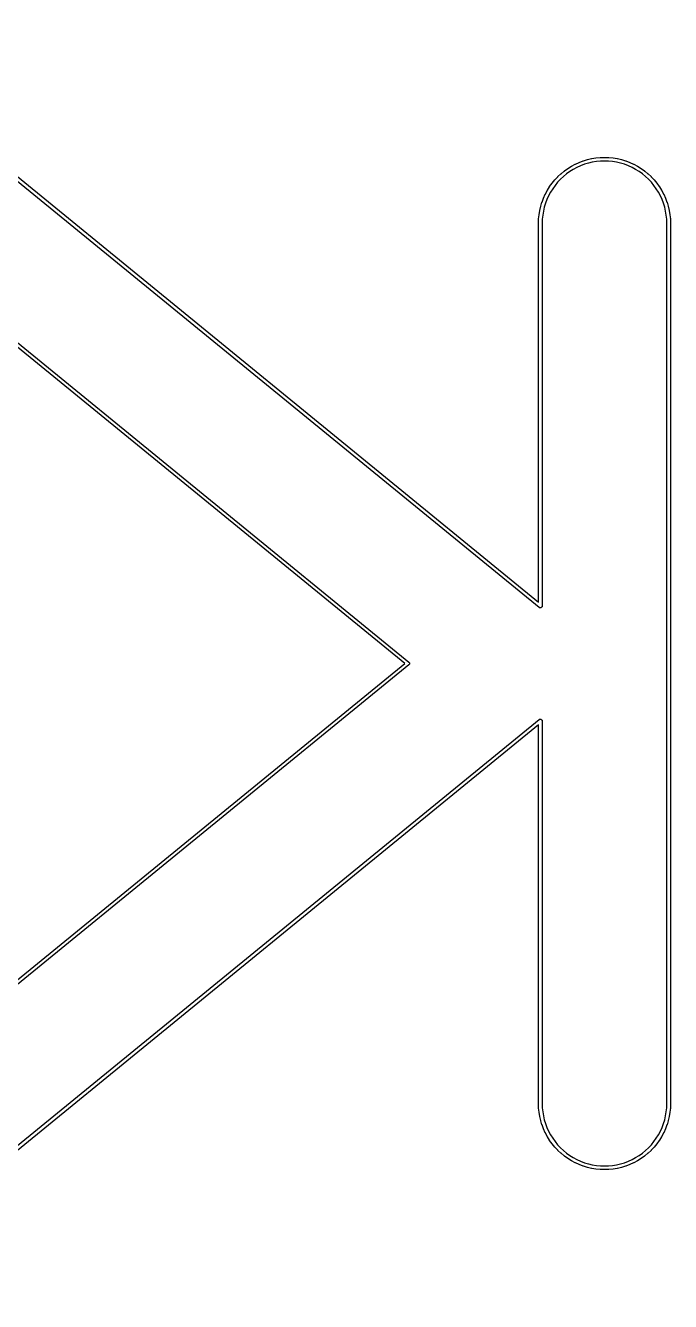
# Model space of a CAD drawing. Header units: inches. Extents: x 0.4 to 11.3, y -7.9 to -0.4.
# Drawn here: x 2.1221 to 2.2953, y -4.3641 to -4.0217 of the extents above; entities that cross this region are included whole.
import ezdxf

# ---------------------------------------------------------------- set-up
doc = ezdxf.new("R2010")
doc.units = ezdxf.units.IN
doc.header["$MEASUREMENT"] = 0
doc.layers.add('Translucent', color=161, linetype='CONTINUOUS', true_color=0x5994dc)

msp = doc.modelspace()

# ---------------------------------------------------------------- linework, layer by layer
at = {"layer": 'Translucent', "linetype": 'CONTINUOUS'}
for p, q in [((2.26002, -4.17789), (2.06964, -4.02248)), ((2.07026, -4.02171), (2.25984, -4.17647)), ((2.22395, -4.19291), (2.04785, -4.04916)), ((2.04848, -4.0484), (2.22504, -4.19253)), ((2.27299, -4.05769), (2.27409, -4.05743)), ((2.27409, -4.05743), (2.2741, -4.05743)), ((2.2741, -4.05743), (2.27412, -4.05742)), ((2.27412, -4.05742), (2.27523, -4.05724)), ((2.27523, -4.05724), (2.27525, -4.05724)), ((2.27525, -4.05724), (2.27526, -4.05724)), ((2.27526, -4.05724), (2.27638, -4.05713)), ((2.27638, -4.05713), (2.2764, -4.05713)), ((2.2764, -4.05713), (2.27642, -4.05712)), ((2.27642, -4.05712), (2.27754, -4.05709)), ((2.27754, -4.05709), (2.27756, -4.05709)), ((2.27756, -4.05709), (2.27758, -4.05709)), ((2.27758, -4.05709), (2.2787, -4.05712)), ((2.2787, -4.05712), (2.27872, -4.05713)), ((2.27872, -4.05713), (2.27873, -4.05713)), ((2.27873, -4.05713), (2.27986, -4.05724)), ((2.27986, -4.05724), (2.27987, -4.05724)), ((2.27987, -4.05724), (2.27989, -4.05724)), ((2.27989, -4.05724), (2.281, -4.05742)), ((2.281, -4.05742), (2.28101, -4.05743)), ((2.28101, -4.05743), (2.28103, -4.05743)), ((2.28103, -4.05743), (2.28213, -4.05769)), ((2.26589, -4.06147), (2.26676, -4.06076)), ((2.26676, -4.06076), (2.26678, -4.06075)), ((2.26678, -4.06075), (2.26679, -4.06074)), ((2.26679, -4.06074), (2.2677, -4.06008)), ((2.26826, -4.06089), (2.26737, -4.06153)), ((2.2677, -4.06008), (2.26772, -4.06007)), ((2.26772, -4.06007), (2.26773, -4.06006)), ((2.26773, -4.06006), (2.26869, -4.05947)), ((2.26919, -4.06031), (2.26826, -4.06089)), ((2.26869, -4.05947), (2.2687, -4.05946)), ((2.2687, -4.05946), (2.26871, -4.05945)), ((2.26871, -4.05945), (2.26971, -4.05892)), ((2.27016, -4.0598), (2.26919, -4.06031)), ((2.26971, -4.05892), (2.26972, -4.05892)), ((2.26972, -4.05892), (2.26974, -4.05891)), ((2.26974, -4.05891), (2.27076, -4.05844)), ((2.27116, -4.05934), (2.27016, -4.0598)), ((2.27076, -4.05844), (2.27078, -4.05844)), ((2.27078, -4.05844), (2.27079, -4.05843)), ((2.27079, -4.05843), (2.27185, -4.05803)), ((2.27218, -4.05896), (2.27116, -4.05934)), ((2.27185, -4.05803), (2.27187, -4.05803)), ((2.27187, -4.05803), (2.27188, -4.05802)), ((2.27188, -4.05802), (2.27296, -4.05769)), ((2.27323, -4.05864), (2.27218, -4.05896)), ((2.27296, -4.05769), (2.27297, -4.05769)), ((2.27297, -4.05769), (2.27299, -4.05769)), ((2.27429, -4.05839), (2.27323, -4.05864)), ((2.27537, -4.05821), (2.27429, -4.05839)), ((2.27646, -4.05811), (2.27537, -4.05821)), ((2.27756, -4.05807), (2.27646, -4.05811)), ((2.27865, -4.05811), (2.27756, -4.05807)), ((2.27974, -4.05821), (2.27865, -4.05811)), ((2.28082, -4.05839), (2.27974, -4.05821)), ((2.28189, -4.05864), (2.28082, -4.05839)), ((2.28294, -4.05896), (2.28189, -4.05864)), ((2.28213, -4.05769), (2.28214, -4.05769)), ((2.28214, -4.05769), (2.28216, -4.05769)), ((2.28216, -4.05769), (2.28324, -4.05802)), ((2.28396, -4.05934), (2.28294, -4.05896)), ((2.28324, -4.05802), (2.28325, -4.05803)), ((2.28325, -4.05803), (2.28327, -4.05803)), ((2.28327, -4.05803), (2.28432, -4.05843)), ((2.28496, -4.0598), (2.28396, -4.05934)), ((2.28432, -4.05843), (2.28434, -4.05844)), ((2.28434, -4.05844), (2.28435, -4.05844)), ((2.28435, -4.05844), (2.28538, -4.05891)), ((2.28592, -4.06031), (2.28496, -4.0598)), ((2.28538, -4.05891), (2.28539, -4.05892)), ((2.28539, -4.05892), (2.28541, -4.05892)), ((2.28541, -4.05892), (2.2864, -4.05945)), ((2.28685, -4.06089), (2.28592, -4.06031)), ((2.2864, -4.05945), (2.28642, -4.05946)), ((2.28642, -4.05946), (2.28643, -4.05947)), ((2.28643, -4.05947), (2.28739, -4.06006)), ((2.28774, -4.06153), (2.28685, -4.06089)), ((2.28739, -4.06006), (2.2874, -4.06007)), ((2.2874, -4.06007), (2.28742, -4.06008)), ((2.28742, -4.06008), (2.28833, -4.06074)), ((2.28833, -4.06074), (2.28834, -4.06075)), ((2.28834, -4.06075), (2.28836, -4.06076)), ((2.28836, -4.06076), (2.28923, -4.06147)), ((2.26284, -4.06495), (2.26349, -4.06403)), ((2.26349, -4.06403), (2.26351, -4.06402)), ((2.26351, -4.06401), (2.26423, -4.06313)), ((2.26351, -4.06402), (2.26351, -4.06401)), ((2.26423, -4.06313), (2.26424, -4.06312)), ((2.26424, -4.06312), (2.26425, -4.06311)), ((2.26425, -4.06311), (2.26502, -4.06229)), ((2.26498, -4.06377), (2.26428, -4.06462)), ((2.26573, -4.06297), (2.26498, -4.06377)), ((2.26502, -4.06229), (2.26503, -4.06228)), ((2.26503, -4.06228), (2.26504, -4.06226)), ((2.26504, -4.06226), (2.26587, -4.06149)), ((2.26653, -4.06222), (2.26573, -4.06297)), ((2.26587, -4.06149), (2.26588, -4.06149)), ((2.26588, -4.06149), (2.26589, -4.06147)), ((2.26737, -4.06153), (2.26653, -4.06222)), ((2.28859, -4.06222), (2.28774, -4.06153)), ((2.28939, -4.06297), (2.28859, -4.06222)), ((2.28923, -4.06147), (2.28924, -4.06149)), ((2.28924, -4.06149), (2.28925, -4.06149)), ((2.28925, -4.06149), (2.29007, -4.06226)), ((2.29014, -4.06377), (2.28939, -4.06297)), ((2.29007, -4.06226), (2.29008, -4.06228)), ((2.29008, -4.06228), (2.2901, -4.06229)), ((2.2901, -4.06229), (2.29087, -4.06311)), ((2.29083, -4.06462), (2.29014, -4.06377)), ((2.29087, -4.06311), (2.29088, -4.06312)), ((2.29088, -4.06312), (2.29089, -4.06313)), ((2.29089, -4.06313), (2.2916, -4.06401)), ((2.2916, -4.06401), (2.29161, -4.06402)), ((2.29161, -4.06402), (2.29162, -4.06403)), ((2.29162, -4.06403), (2.29228, -4.06495)), ((2.2612, -4.06801), (2.26166, -4.06698)), ((2.26166, -4.06698), (2.26167, -4.06697)), ((2.26167, -4.06697), (2.26168, -4.06695)), ((2.26168, -4.06695), (2.26221, -4.06596)), ((2.26255, -4.0674), (2.2621, -4.0684)), ((2.26221, -4.06596), (2.26222, -4.06595)), ((2.26222, -4.06593), (2.26282, -4.06497)), ((2.26222, -4.06595), (2.26222, -4.06593)), ((2.26307, -4.06644), (2.26255, -4.0674)), ((2.26282, -4.06497), (2.26283, -4.06496)), ((2.26283, -4.06496), (2.26284, -4.06495)), ((2.26365, -4.06551), (2.26307, -4.06644)), ((2.26428, -4.06462), (2.26365, -4.06551)), ((2.29147, -4.06551), (2.29083, -4.06462)), ((2.29205, -4.06644), (2.29147, -4.06551)), ((2.29257, -4.0674), (2.29205, -4.06644)), ((2.29228, -4.06495), (2.29229, -4.06496)), ((2.29229, -4.06496), (2.2923, -4.06497)), ((2.2923, -4.06497), (2.29289, -4.06593)), ((2.29302, -4.0684), (2.29257, -4.0674)), ((2.29289, -4.06593), (2.2929, -4.06595)), ((2.2929, -4.06595), (2.29291, -4.06596)), ((2.29291, -4.06596), (2.29344, -4.06695)), ((2.29344, -4.06695), (2.29345, -4.06697)), ((2.29345, -4.06697), (2.29346, -4.06698)), ((2.29346, -4.06698), (2.29392, -4.06801)), ((2.26019, -4.07133), (2.26044, -4.07023)), ((2.26044, -4.07023), (2.26045, -4.07022)), ((2.26045, -4.0702), (2.26078, -4.06912)), ((2.26045, -4.07022), (2.26045, -4.0702)), ((2.26078, -4.06912), (2.26079, -4.06911)), ((2.26079, -4.06909), (2.26119, -4.06804)), ((2.26079, -4.06911), (2.26079, -4.06909)), ((2.2614, -4.07047), (2.26115, -4.07154)), ((2.26119, -4.06802), (2.2612, -4.06801)), ((2.26119, -4.06804), (2.26119, -4.06802)), ((2.26171, -4.06942), (2.2614, -4.07047)), ((2.2621, -4.0684), (2.26171, -4.06942)), ((2.2934, -4.06942), (2.29302, -4.0684)), ((2.29372, -4.07047), (2.2934, -4.06942)), ((2.29397, -4.07154), (2.29372, -4.07047)), ((2.29392, -4.06801), (2.29392, -4.06802)), ((2.29392, -4.06802), (2.29393, -4.06804)), ((2.29393, -4.06804), (2.29433, -4.06909)), ((2.29433, -4.06909), (2.29433, -4.06911)), ((2.29433, -4.06911), (2.29434, -4.06912)), ((2.29434, -4.06912), (2.29467, -4.0702)), ((2.29467, -4.0702), (2.29467, -4.07022)), ((2.29467, -4.07022), (2.29468, -4.07023)), ((2.29468, -4.07023), (2.29493, -4.07133)), ((2.25984, -4.07479), (2.25988, -4.07366)), ((2.25988, -4.07363), (2.25999, -4.07251)), ((2.25988, -4.07364), (2.25988, -4.07363)), ((2.25988, -4.07366), (2.25988, -4.07364)), ((2.25999, -4.07251), (2.26, -4.07249)), ((2.26, -4.07247), (2.26018, -4.07136)), ((2.26, -4.07249), (2.26, -4.07247)), ((2.26018, -4.07136), (2.26019, -4.07135)), ((2.26019, -4.07135), (2.26019, -4.07133)), ((2.26086, -4.07371), (2.26083, -4.07481)), ((2.26097, -4.07262), (2.26086, -4.07371)), ((2.26115, -4.07154), (2.26097, -4.07262)), ((2.29415, -4.07262), (2.29397, -4.07154)), ((2.29426, -4.07371), (2.29415, -4.07262)), ((2.29429, -4.07481), (2.29426, -4.07371)), ((2.29493, -4.07133), (2.29493, -4.07135)), ((2.29493, -4.07135), (2.29494, -4.07136)), ((2.29494, -4.07136), (2.29512, -4.07247)), ((2.29512, -4.07247), (2.29512, -4.07249)), ((2.29512, -4.07249), (2.29513, -4.07251)), ((2.29513, -4.07251), (2.29524, -4.07363)), ((2.29524, -4.07363), (2.29523, -4.07364)), ((2.29523, -4.07364), (2.29524, -4.07366)), ((2.29524, -4.07366), (2.29528, -4.07479)), ((2.25984, -4.0748), (2.25984, -4.07479)), ((2.25984, -4.17647), (2.25984, -4.0748)), ((2.25984, -4.0748), (2.25984, -4.0748)), ((2.26083, -4.07481), (2.26083, -4.17751)), ((2.29429, -4.31102), (2.29429, -4.07481)), ((2.29528, -4.07479), (2.29527, -4.0748)), ((2.29527, -4.0748), (2.29528, -4.0748)), ((2.29528, -4.0748), (2.29528, -4.31102)), ((2.26013, -4.17795), (2.26002, -4.17789)), ((2.26015, -4.17796), (2.26013, -4.17795)), ((2.26016, -4.17796), (2.26015, -4.17796)), ((2.26019, -4.17798), (2.26016, -4.17796)), ((2.26036, -4.17796), (2.26019, -4.17798)), ((2.26052, -4.17796), (2.26036, -4.17796)), ((2.26054, -4.17794), (2.26052, -4.17796)), ((2.26057, -4.17794), (2.26054, -4.17794)), ((2.26067, -4.17781), (2.26057, -4.17794)), ((2.26079, -4.1777), (2.26067, -4.17781)), ((2.2608, -4.17766), (2.26079, -4.1777)), ((2.26083, -4.17751), (2.2608, -4.17763)), ((2.2608, -4.17763), (2.26081, -4.17765)), ((2.26081, -4.17765), (2.2608, -4.17766)), ((2.04785, -4.33667), (2.22395, -4.19291)), ((2.22504, -4.19329), (2.04848, -4.33743)), ((2.22504, -4.19253), (2.22516, -4.19268)), ((2.22516, -4.19315), (2.22504, -4.19329)), ((2.22516, -4.19268), (2.22517, -4.19273)), ((2.22517, -4.19309), (2.22516, -4.19315)), ((2.22517, -4.19273), (2.2252, -4.19277)), ((2.2252, -4.19306), (2.22517, -4.19309)), ((2.2252, -4.19277), (2.22519, -4.19291)), ((2.22519, -4.19291), (2.2252, -4.19306)), ((2.06964, -4.36335), (2.26002, -4.20794)), ((2.26002, -4.20794), (2.26013, -4.20788)), ((2.26013, -4.20788), (2.26015, -4.20786)), ((2.26015, -4.20786), (2.26016, -4.20786)), ((2.26016, -4.20786), (2.26019, -4.20785)), ((2.26019, -4.20785), (2.26036, -4.20786)), ((2.26036, -4.20786), (2.26052, -4.20786)), ((2.26052, -4.20786), (2.26054, -4.20788)), ((2.26054, -4.20788), (2.26057, -4.20789)), ((2.26057, -4.20789), (2.26067, -4.20801)), ((2.26067, -4.20801), (2.26079, -4.20813)), ((2.26079, -4.20813), (2.2608, -4.20817)), ((2.2608, -4.20817), (2.26081, -4.20818)), ((2.26081, -4.20818), (2.2608, -4.2082)), ((2.2608, -4.2082), (2.26083, -4.20832)), ((2.25984, -4.20936), (2.07026, -4.36412)), ((2.25984, -4.31102), (2.25984, -4.20936)), ((2.26083, -4.20832), (2.26083, -4.31102)), ((2.25984, -4.31103), (2.25984, -4.31102)), ((2.25984, -4.31104), (2.25984, -4.31103)), ((2.25988, -4.31217), (2.25984, -4.31104)), ((2.25988, -4.31218), (2.25988, -4.31217)), ((2.25988, -4.3122), (2.25988, -4.31218)), ((2.25999, -4.31332), (2.25988, -4.3122)), ((2.26, -4.31334), (2.25999, -4.31332)), ((2.26, -4.31335), (2.26, -4.31334)), ((2.26018, -4.31446), (2.26, -4.31335)), ((2.26083, -4.31102), (2.26086, -4.31212)), ((2.26086, -4.31212), (2.26097, -4.31321)), ((2.26097, -4.31321), (2.26115, -4.31429)), ((2.26115, -4.31429), (2.2614, -4.31535)), ((2.29372, -4.31535), (2.29397, -4.31429)), ((2.29397, -4.31429), (2.29415, -4.31321)), ((2.29415, -4.31321), (2.29426, -4.31212)), ((2.29426, -4.31212), (2.29429, -4.31102)), ((2.29512, -4.31335), (2.29494, -4.31446)), ((2.29513, -4.31332), (2.29512, -4.31334)), ((2.29512, -4.31334), (2.29512, -4.31335)), ((2.29524, -4.3122), (2.29513, -4.31332)), ((2.29524, -4.31217), (2.29523, -4.31218)), ((2.29523, -4.31218), (2.29524, -4.3122)), ((2.29528, -4.31104), (2.29524, -4.31217)), ((2.29528, -4.31102), (2.29527, -4.31103)), ((2.29527, -4.31103), (2.29528, -4.31104)), ((2.26019, -4.31448), (2.26018, -4.31446)), ((2.26019, -4.3145), (2.26019, -4.31448)), ((2.26044, -4.31559), (2.26019, -4.3145)), ((2.26045, -4.31561), (2.26044, -4.31559)), ((2.26045, -4.31562), (2.26045, -4.31561)), ((2.26078, -4.3167), (2.26045, -4.31562)), ((2.26079, -4.31672), (2.26078, -4.3167)), ((2.26079, -4.31673), (2.26079, -4.31672)), ((2.26119, -4.31779), (2.26079, -4.31673)), ((2.2614, -4.31535), (2.26171, -4.3164)), ((2.26171, -4.3164), (2.2621, -4.31743)), ((2.2621, -4.31743), (2.26255, -4.31842)), ((2.29257, -4.31842), (2.29302, -4.31743)), ((2.29302, -4.31743), (2.2934, -4.3164)), ((2.2934, -4.3164), (2.29372, -4.31535)), ((2.29433, -4.31673), (2.29393, -4.31779)), ((2.29434, -4.3167), (2.29433, -4.31672)), ((2.29433, -4.31672), (2.29433, -4.31673)), ((2.29467, -4.31562), (2.29434, -4.3167)), ((2.29468, -4.31559), (2.29467, -4.31561)), ((2.29467, -4.31561), (2.29467, -4.31562)), ((2.29493, -4.3145), (2.29468, -4.31559)), ((2.29494, -4.31446), (2.29493, -4.31448)), ((2.29493, -4.31448), (2.29493, -4.3145)), ((2.26119, -4.3178), (2.26119, -4.31779)), ((2.2612, -4.31782), (2.26119, -4.3178)), ((2.26166, -4.31884), (2.2612, -4.31782)), ((2.26167, -4.31886), (2.26166, -4.31884)), ((2.26168, -4.31887), (2.26167, -4.31886)), ((2.26221, -4.31987), (2.26168, -4.31887)), ((2.26222, -4.31988), (2.26221, -4.31987)), ((2.26222, -4.3199), (2.26222, -4.31988)), ((2.26282, -4.32085), (2.26222, -4.3199)), ((2.26255, -4.31842), (2.26307, -4.31939)), ((2.26283, -4.32086), (2.26282, -4.32085)), ((2.26284, -4.32088), (2.26283, -4.32086)), ((2.26349, -4.3218), (2.26284, -4.32088)), ((2.26307, -4.31939), (2.26365, -4.32032)), ((2.26365, -4.32032), (2.26428, -4.32121)), ((2.29083, -4.32121), (2.29147, -4.32032)), ((2.29147, -4.32032), (2.29205, -4.31939)), ((2.29228, -4.32088), (2.29162, -4.3218)), ((2.29205, -4.31939), (2.29257, -4.31842)), ((2.29229, -4.32086), (2.29228, -4.32088)), ((2.2923, -4.32085), (2.29229, -4.32086)), ((2.29289, -4.3199), (2.2923, -4.32085)), ((2.2929, -4.31988), (2.29289, -4.3199)), ((2.29291, -4.31987), (2.2929, -4.31988)), ((2.29344, -4.31887), (2.29291, -4.31987)), ((2.29345, -4.31886), (2.29344, -4.31887)), ((2.29346, -4.31884), (2.29345, -4.31886)), ((2.29392, -4.31782), (2.29346, -4.31884)), ((2.29393, -4.31779), (2.29392, -4.3178)), ((2.29392, -4.3178), (2.29392, -4.31782)), ((2.26351, -4.32181), (2.26349, -4.3218)), ((2.26351, -4.32182), (2.26351, -4.32181)), ((2.26423, -4.32269), (2.26351, -4.32182)), ((2.26424, -4.3227), (2.26423, -4.32269)), ((2.26425, -4.32272), (2.26424, -4.3227)), ((2.26502, -4.32354), (2.26425, -4.32272)), ((2.26428, -4.32121), (2.26498, -4.32206)), ((2.26498, -4.32206), (2.26573, -4.32285)), ((2.26503, -4.32355), (2.26502, -4.32354)), ((2.26504, -4.32356), (2.26503, -4.32355)), ((2.26587, -4.32433), (2.26504, -4.32356)), ((2.26573, -4.32285), (2.26653, -4.3236)), ((2.26588, -4.32434), (2.26587, -4.32433)), ((2.26589, -4.32435), (2.26588, -4.32434)), ((2.26676, -4.32507), (2.26589, -4.32435)), ((2.26653, -4.3236), (2.26737, -4.3243)), ((2.26737, -4.3243), (2.26826, -4.32494)), ((2.28685, -4.32494), (2.28774, -4.3243)), ((2.28774, -4.3243), (2.28859, -4.3236)), ((2.28923, -4.32435), (2.28836, -4.32507)), ((2.28859, -4.3236), (2.28939, -4.32285)), ((2.28924, -4.32434), (2.28923, -4.32435)), ((2.28925, -4.32433), (2.28924, -4.32434)), ((2.29007, -4.32356), (2.28925, -4.32433)), ((2.28939, -4.32285), (2.29014, -4.32206)), ((2.29008, -4.32355), (2.29007, -4.32356)), ((2.2901, -4.32354), (2.29008, -4.32355)), ((2.29087, -4.32272), (2.2901, -4.32354)), ((2.29014, -4.32206), (2.29083, -4.32121)), ((2.29088, -4.3227), (2.29087, -4.32272)), ((2.29089, -4.32269), (2.29088, -4.3227)), ((2.2916, -4.32182), (2.29089, -4.32269)), ((2.29161, -4.32181), (2.2916, -4.32182)), ((2.29162, -4.3218), (2.29161, -4.32181)), ((2.26678, -4.32508), (2.26676, -4.32507)), ((2.26679, -4.32509), (2.26678, -4.32508)), ((2.2677, -4.32575), (2.26679, -4.32509)), ((2.26772, -4.32575), (2.2677, -4.32575)), ((2.26773, -4.32576), (2.26772, -4.32575)), ((2.26869, -4.32636), (2.26773, -4.32576)), ((2.26826, -4.32494), (2.26919, -4.32551)), ((2.2687, -4.32636), (2.26869, -4.32636)), ((2.26871, -4.32637), (2.2687, -4.32636)), ((2.26971, -4.32691), (2.26871, -4.32637)), ((2.26919, -4.32551), (2.27016, -4.32603)), ((2.26972, -4.32691), (2.26971, -4.32691)), ((2.26974, -4.32692), (2.26972, -4.32691)), ((2.27076, -4.32739), (2.26974, -4.32692)), ((2.27016, -4.32603), (2.27116, -4.32648)), ((2.27078, -4.32739), (2.27076, -4.32739)), ((2.27079, -4.3274), (2.27078, -4.32739)), ((2.27185, -4.32779), (2.27079, -4.3274)), ((2.27116, -4.32648), (2.27218, -4.32687)), ((2.27187, -4.3278), (2.27185, -4.32779)), ((2.27188, -4.3278), (2.27187, -4.3278)), ((2.27296, -4.32813), (2.27188, -4.3278)), ((2.27218, -4.32687), (2.27323, -4.32719)), ((2.27323, -4.32719), (2.27429, -4.32743)), ((2.27429, -4.32743), (2.27537, -4.32761)), ((2.27537, -4.32761), (2.27646, -4.32772)), ((2.27646, -4.32772), (2.27756, -4.32776)), ((2.27756, -4.32776), (2.27865, -4.32772)), ((2.27865, -4.32772), (2.27974, -4.32761)), ((2.27974, -4.32761), (2.28082, -4.32743)), ((2.28082, -4.32743), (2.28189, -4.32719)), ((2.28189, -4.32719), (2.28294, -4.32687)), ((2.28324, -4.3278), (2.28216, -4.32813)), ((2.28294, -4.32687), (2.28396, -4.32648)), ((2.28325, -4.3278), (2.28324, -4.3278)), ((2.28327, -4.32779), (2.28325, -4.3278)), ((2.28432, -4.3274), (2.28327, -4.32779)), ((2.28396, -4.32648), (2.28496, -4.32603)), ((2.28434, -4.32739), (2.28432, -4.3274)), ((2.28435, -4.32739), (2.28434, -4.32739)), ((2.28538, -4.32692), (2.28435, -4.32739)), ((2.28496, -4.32603), (2.28592, -4.32551)), ((2.28539, -4.32691), (2.28538, -4.32692)), ((2.28541, -4.32691), (2.28539, -4.32691)), ((2.2864, -4.32637), (2.28541, -4.32691)), ((2.28592, -4.32551), (2.28685, -4.32494)), ((2.28642, -4.32636), (2.2864, -4.32637)), ((2.28643, -4.32636), (2.28642, -4.32636)), ((2.28739, -4.32576), (2.28643, -4.32636)), ((2.2874, -4.32575), (2.28739, -4.32576)), ((2.28742, -4.32575), (2.2874, -4.32575)), ((2.28833, -4.32509), (2.28742, -4.32575)), ((2.28834, -4.32508), (2.28833, -4.32509)), ((2.28836, -4.32507), (2.28834, -4.32508)), ((2.27297, -4.32813), (2.27296, -4.32813)), ((2.27299, -4.32814), (2.27297, -4.32813)), ((2.27409, -4.3284), (2.27299, -4.32814)), ((2.2741, -4.3284), (2.27409, -4.3284)), ((2.27412, -4.3284), (2.2741, -4.3284)), ((2.27523, -4.32859), (2.27412, -4.3284)), ((2.27525, -4.32859), (2.27523, -4.32859)), ((2.27526, -4.32859), (2.27525, -4.32859)), ((2.27638, -4.3287), (2.27526, -4.32859)), ((2.2764, -4.3287), (2.27638, -4.3287)), ((2.27642, -4.3287), (2.2764, -4.3287)), ((2.27754, -4.32874), (2.27642, -4.3287)), ((2.27756, -4.32874), (2.27754, -4.32874)), ((2.27758, -4.32874), (2.27756, -4.32874)), ((2.2787, -4.3287), (2.27758, -4.32874)), ((2.27872, -4.3287), (2.2787, -4.3287)), ((2.27873, -4.3287), (2.27872, -4.3287)), ((2.27986, -4.32859), (2.27873, -4.3287)), ((2.27987, -4.32859), (2.27986, -4.32859)), ((2.27989, -4.32859), (2.27987, -4.32859)), ((2.281, -4.3284), (2.27989, -4.32859)), ((2.28101, -4.3284), (2.281, -4.3284)), ((2.28103, -4.3284), (2.28101, -4.3284)), ((2.28213, -4.32814), (2.28103, -4.3284)), ((2.28214, -4.32813), (2.28213, -4.32814)), ((2.28216, -4.32813), (2.28214, -4.32813))]:
    msp.add_line(p, q, dxfattribs=at)

doc.saveas('drawing.dxf')
